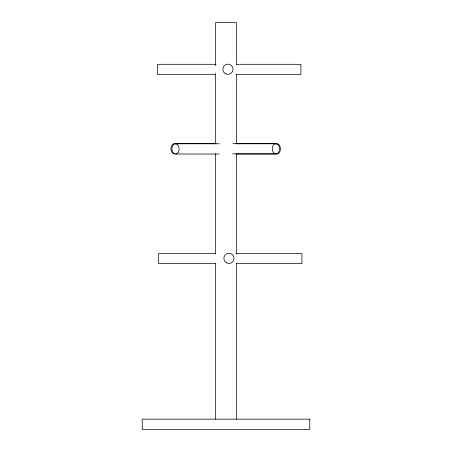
<?xml version="1.0" encoding="UTF-8"?>
<svg xmlns="http://www.w3.org/2000/svg" width="452" height="452" viewBox="0 0 452 452"><rect width="100%" height="100%" fill="white"/><g stroke="black" fill="none" stroke-linecap="round" stroke-linejoin="round"><path stroke-width="0.68" d="M216.039 64.308L157.607 64.308L157.607 74.546L215.48 74.546M236.266 64.308L300.885 64.308L300.885 74.546L235.95 74.546M174.579 143.617L216.09 143.617M232.972 143.617L275.889 143.617A5.119 3.616 -90 0 1 279.025 151.29A5.119 3.616 -90 0 1 272.759 151.29A5.119 3.616 -90 0 1 275.889 143.617M219.423 143.792L175.517 143.792A5.119 3.616 -90 0 0 170.992 148.064A5.119 3.616 -90 0 0 174.579 153.849M236.023 143.792L276.827 143.792M232.475 153.849L275.889 153.849M175.517 154.025L219.135 154.025M236.023 154.025L276.827 154.025A5.119 3.616 -90 0 0 280.415 148.239A5.119 3.616 -90 0 0 275.889 143.968M215.666 253.397L158.646 253.397L158.646 263.629L215.819 263.629M235.904 253.397L301.925 253.397L301.925 263.629L236.283 263.629M236.424 64.235L236.424 22.6L215.576 22.6L215.576 65.642M236.424 74.111L236.424 143.968M236.424 153.143L236.424 254.047M236.424 263.222L236.424 419.168M215.576 73.405L215.576 143.968M215.576 153.849L215.576 254.047M215.576 263.222L215.576 419.168M309.784 419.168L142.216 419.168L142.216 429.4L309.784 429.4L309.784 419.168M225.362 73.687A5.119 5.119 0 0 0 233.04 69.252A5.119 5.119 0 0 0 225.362 64.822A5.119 5.119 0 0 0 225.362 73.687M178.077 152.527A5.119 3.616 -90 0 0 176.455 143.968A5.119 3.616 -90 0 0 172.02 150.233A5.119 3.616 -90 0 0 178.077 152.527M226.401 262.77A5.119 5.119 0 0 0 234.079 258.341A5.119 5.119 0 0 0 226.401 253.905A5.119 5.119 0 0 0 226.401 262.77"/></g></svg>
